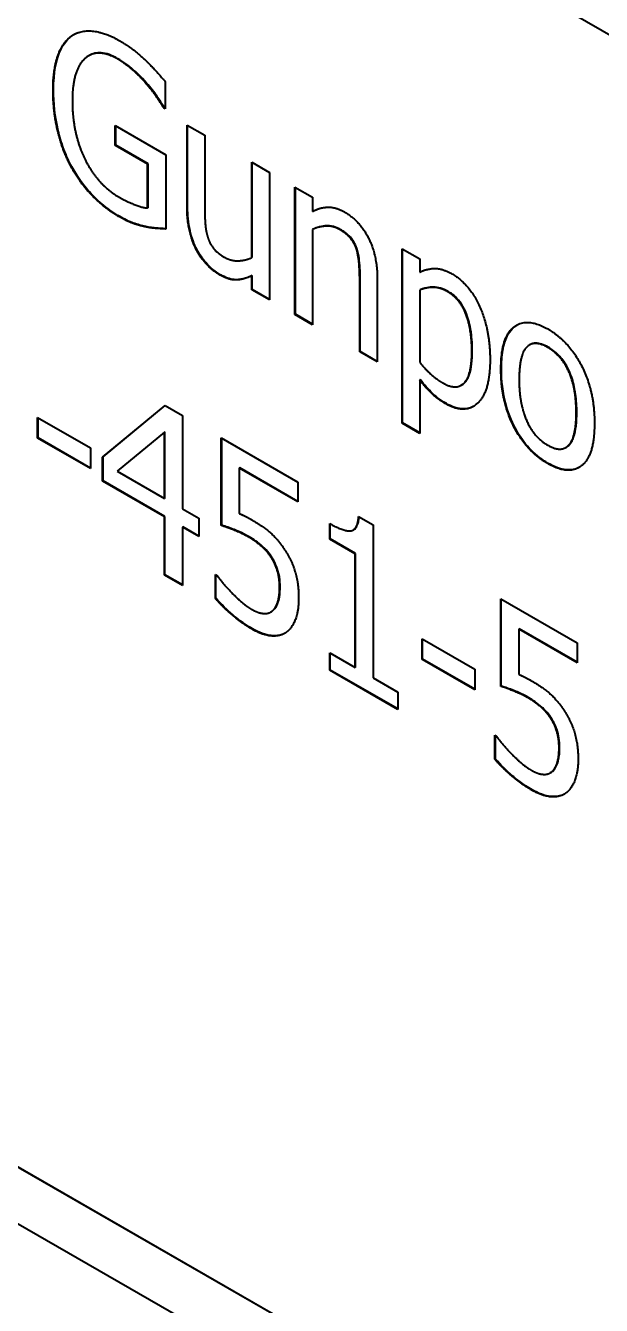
# Model space of a CAD drawing. Header units: millimetres. Extents: x 0 to 4756, y 0 to 3364.
# Drawn here: x 3954.45 to 3958.6, y 2652.97 to 2662.2 of the extents above; entities that cross this region are included whole.
import ezdxf

# ---------------------------------------------------------------- set-up
doc = ezdxf.new("R2010")
doc.units = ezdxf.units.MM
doc.header["$LTSCALE"] = 4
doc.layers.add('가시적인 것(ISO)', color=3, linetype='Continuous', lineweight=40)
doc.layers.add('가시적인 좁은 것(ISO)', color=3, linetype='Continuous', lineweight=35)

msp = doc.modelspace()

# ---------------------------------------------------------------- linework, layer by layer
at = {"layer": '가시적인 것(ISO)'}
for p, q in [((3978.4628, 2650.7284), (3945.9359, 2669.4594)), ((3978.1389, 2640.2868), (3929.2892, 2668.4175)), ((3929.2927, 2668.4195), (3978.1395, 2640.2905)), ((3928.9653, 2668.1952), (3978.4628, 2639.6915)), ((3954.9037, 2661.9864), (3954.9001, 2661.9844)), ((3955.4524, 2661.7981), (3955.4524, 2661.6014)), ((3955.4448, 2661.6098), (3955.4412, 2661.6078)), ((3955.4524, 2661.6014), (3955.4412, 2661.6078)), ((3955.4524, 2661.6054), (3955.4448, 2661.6098)), ((3955.6097, 2660.8877), (3955.6097, 2661.4849)), ((3955.6097, 2661.4849), (3955.7369, 2661.4117)), ((3955.6132, 2660.8897), (3955.6132, 2661.4829)), ((3955.0914, 2661.3372), (3955.0914, 2661.4803)), ((3955.0914, 2661.4803), (3955.4567, 2661.2699)), ((3955.0949, 2661.3392), (3955.0949, 2661.4783)), ((3955.7369, 2661.4117), (3955.7369, 2660.887)), ((3955.0949, 2661.3392), (3955.0914, 2661.3372)), ((3955.3243, 2661.2031), (3955.0914, 2661.3372)), ((3955.3279, 2661.2051), (3955.0949, 2661.3392)), ((3955.4567, 2661.2699), (3955.4567, 2660.7343)), ((3956.0764, 2660.5285), (3956.0764, 2661.2162)), ((3956.0764, 2661.2162), (3956.2036, 2661.1429)), ((3956.08, 2660.5305), (3956.08, 2661.2141)), ((3955.3279, 2661.2051), (3955.3243, 2661.2031)), ((3955.3243, 2660.8861), (3955.3243, 2661.2031)), ((3955.3279, 2660.8881), (3955.3279, 2661.2051)), ((3956.2036, 2661.1429), (3956.2036, 2660.2227)), ((3956.3876, 2660.1168), (3956.3876, 2661.037)), ((3956.3876, 2661.037), (3956.5148, 2660.9637)), ((3956.3911, 2660.1188), (3956.3911, 2661.035)), ((3956.5148, 2660.9637), (3956.5148, 2660.8614)), ((3955.3279, 2660.8881), (3955.3243, 2660.8861)), ((3956.5183, 2660.7332), (3956.5148, 2660.7312)), ((3956.5148, 2660.7312), (3956.5148, 2660.0435)), ((3956.8338, 2660.5943), (3956.8302, 2660.5923)), ((3957.1603, 2659.3329), (3957.1603, 2660.592)), ((3957.1603, 2660.592), (3957.2875, 2660.5188)), ((3957.1638, 2659.3349), (3957.1638, 2660.59)), ((3956.08, 2660.5305), (3956.0764, 2660.5285)), ((3957.2875, 2660.5188), (3957.2875, 2660.4224)), ((3956.08, 2660.3993), (3956.0764, 2660.3973)), ((3956.0764, 2660.2959), (3956.0764, 2660.3973)), ((3956.08, 2660.298), (3956.08, 2660.3993)), ((3956.8578, 2659.85), (3956.8578, 2660.3747)), ((3956.08, 2660.298), (3956.0764, 2660.2959)), ((3956.2036, 2660.2227), (3956.0764, 2660.2959)), ((3956.2036, 2660.2268), (3956.08, 2660.298)), ((3956.8543, 2659.848), (3956.8543, 2660.3727)), ((3956.9815, 2660.372), (3956.9815, 2659.7747)), ((3957.291, 2660.2952), (3957.2875, 2660.2932)), ((3957.2875, 2660.2932), (3957.2875, 2659.7705)), ((3956.3911, 2660.1188), (3956.3876, 2660.1168)), ((3956.5148, 2660.0435), (3956.3876, 2660.1168)), ((3956.5148, 2660.0476), (3956.3911, 2660.1188)), ((3956.8578, 2659.85), (3956.8543, 2659.848)), ((3956.9815, 2659.7747), (3956.8543, 2659.848)), ((3956.9815, 2659.7788), (3956.8578, 2659.85)), ((3958.0825, 2659.8993), (3958.0789, 2659.8973)), ((3957.291, 2659.6473), (3957.2875, 2659.6452)), ((3957.2875, 2659.6452), (3957.2875, 2659.2596)), ((3957.5903, 2659.6088), (3957.5868, 2659.6068)), ((3955.0003, 2659.0873), (3955.4507, 2659.4599)), ((3955.0038, 2659.0893), (3955.4513, 2659.4596)), ((3955.4507, 2659.4599), (3955.5753, 2659.3882)), ((3954.5318, 2659.2248), (3954.5318, 2659.3739)), ((3954.5318, 2659.3739), (3954.9135, 2659.1541)), ((3954.5354, 2659.2269), (3954.5354, 2659.3719)), ((3955.5753, 2659.3882), (3955.5753, 2658.7154)), ((3955.4455, 2659.2691), (3955.106, 2658.9856)), ((3955.4491, 2659.2712), (3955.4455, 2659.2691)), ((3955.4455, 2658.7901), (3955.4455, 2659.2691)), ((3955.4491, 2658.7922), (3955.4491, 2659.2712)), ((3957.1638, 2659.3349), (3957.1603, 2659.3329)), ((3957.2875, 2659.2596), (3957.1603, 2659.3329)), ((3957.2875, 2659.2637), (3957.1638, 2659.3349)), ((3954.5354, 2659.2269), (3954.5318, 2659.2248)), ((3954.9135, 2659.0051), (3954.5318, 2659.2248)), ((3954.9135, 2659.0092), (3954.5354, 2659.2269)), ((3955.8555, 2658.5948), (3955.8555, 2659.2268)), ((3955.8555, 2659.2268), (3956.4082, 2658.9085)), ((3955.8591, 2658.5968), (3955.8591, 2659.2248)), ((3954.9135, 2659.1541), (3954.9135, 2659.0051)), ((3955.0038, 2659.0893), (3955.0003, 2659.0873)), ((3955.0003, 2658.9143), (3955.0003, 2659.0873)), ((3955.0038, 2658.9164), (3955.0038, 2659.0893)), ((3958.3442, 2659.1595), (3958.3406, 2659.1574)), ((3955.9888, 2659.01), (3955.9853, 2659.008)), ((3956.4082, 2658.7644), (3955.9853, 2659.008)), ((3955.9853, 2659.008), (3955.9853, 2658.681)), ((3956.4082, 2658.7685), (3955.9888, 2659.01)), ((3955.0038, 2658.9164), (3955.0003, 2658.9143)), ((3955.4455, 2658.6579), (3955.0003, 2658.9143)), ((3955.4491, 2658.66), (3955.0038, 2658.9164)), ((3955.106, 2658.9856), (3955.4455, 2658.7901)), ((3956.4082, 2658.9085), (3956.4082, 2658.7644)), ((3955.4491, 2658.7922), (3955.4455, 2658.7901)), ((3955.5753, 2658.7154), (3955.6948, 2658.6466)), ((3955.4491, 2658.66), (3955.4455, 2658.6579)), ((3955.4455, 2658.2366), (3955.4455, 2658.6579)), ((3955.4491, 2658.2386), (3955.4491, 2658.66)), ((3955.6948, 2658.6466), (3955.6948, 2658.5144)), ((3956.8466, 2658.6601), (3956.9514, 2658.5997)), ((3955.5789, 2658.5852), (3955.5753, 2658.5832)), ((3955.6948, 2658.5144), (3955.5753, 2658.5832)), ((3955.5753, 2658.5832), (3955.5753, 2658.1618)), ((3955.6948, 2658.5185), (3955.5789, 2658.5852)), ((3955.8591, 2658.5968), (3955.8555, 2658.5948)), ((3956.6386, 2658.4966), (3956.6386, 2658.6089)), ((3956.6421, 2658.4987), (3956.6421, 2658.6069)), ((3956.8115, 2658.5643), (3956.808, 2658.5623)), ((3956.9514, 2658.5997), (3956.9514, 2657.4946)), ((3956.6421, 2658.4987), (3956.6386, 2658.4966)), ((3956.8216, 2658.3912), (3956.6386, 2658.4966)), ((3956.8252, 2658.3932), (3956.6421, 2658.4987)), ((3956.2235, 2658.3601), (3956.22, 2658.3581)), ((3956.8252, 2658.3932), (3956.8216, 2658.3912)), ((3956.8216, 2657.5694), (3956.8216, 2658.3912)), ((3956.8252, 2657.5714), (3956.8252, 2658.3932)), ((3955.4491, 2658.2386), (3955.4455, 2658.2366)), ((3955.5753, 2658.1618), (3955.4455, 2658.2366)), ((3955.5753, 2658.1659), (3955.4491, 2658.2386)), ((3955.8143, 2658.068), (3955.8143, 2658.2419)), ((3955.8143, 2658.2419), (3955.8237, 2658.2364)), ((3955.8178, 2658.07), (3955.8178, 2658.2398)), ((3955.8178, 2658.07), (3955.8143, 2658.068)), ((3957.8711, 2657.4341), (3957.8711, 2658.0661)), ((3957.8711, 2658.0661), (3958.4238, 2657.7478)), ((3956.2287, 2657.9805), (3956.2251, 2657.9785)), ((3957.8747, 2657.4361), (3957.8747, 2658.0641)), ((3956.2166, 2657.9721), (3956.2131, 2657.97)), ((3958.0044, 2657.8493), (3958.0009, 2657.8473)), ((3958.4238, 2657.6037), (3958.0009, 2657.8473)), ((3958.0009, 2657.8473), (3958.0009, 2657.5203)), ((3958.4238, 2657.6078), (3958.0044, 2657.8493)), ((3957.3038, 2657.6286), (3957.3038, 2657.7776)), ((3957.3038, 2657.7776), (3957.6855, 2657.5579)), ((3957.3074, 2657.6306), (3957.3074, 2657.7756)), ((3958.4238, 2657.7478), (3958.4238, 2657.6037)), ((3956.6386, 2657.5496), (3956.6386, 2657.6748)), ((3956.6386, 2657.6748), (3956.8216, 2657.5694)), ((3956.6421, 2657.5516), (3956.6421, 2657.6727)), ((3957.3074, 2657.6306), (3957.3038, 2657.6286)), ((3957.6855, 2657.4088), (3957.3038, 2657.6286)), ((3957.6855, 2657.4129), (3957.3074, 2657.6306)), ((3956.6421, 2657.5516), (3956.6386, 2657.5496)), ((3957.1302, 2657.2664), (3956.6386, 2657.5496)), ((3957.1302, 2657.2705), (3956.6421, 2657.5516)), ((3956.8252, 2657.5714), (3956.8216, 2657.5694)), ((3957.6855, 2657.5579), (3957.6855, 2657.4088)), ((3956.9514, 2657.4946), (3957.1302, 2657.3917)), ((3957.8747, 2657.4361), (3957.8711, 2657.4341)), ((3957.1302, 2657.3917), (3957.1302, 2657.2664)), ((3958.2391, 2657.1994), (3958.2356, 2657.1974)), ((3957.8299, 2656.9073), (3957.8299, 2657.0812)), ((3957.8299, 2657.0812), (3957.8393, 2657.0757)), ((3957.8334, 2656.9093), (3957.8334, 2657.0791)), ((3957.8334, 2656.9093), (3957.8299, 2656.9073)), ((3958.2322, 2656.8114), (3958.2287, 2656.8093)), ((3958.2443, 2656.8198), (3958.2407, 2656.8177))]:
    msp.add_line(p, q, dxfattribs=at)
for points, degree in [([(3954.7742, 2662.1261), (3954.8361, 2662.1709), (3955.0158, 2662.1549), (3955.1232, 2662.093)], 2), ([(3954.7778, 2662.1281), (3954.7827, 2662.1317), (3954.7878, 2662.135), (3954.7931, 2662.1381)], 3), ([(3954.6427, 2661.7357), (3954.6427, 2661.8838), (3954.7106, 2662.0792), (3954.7742, 2662.1261)], 2), ([(3955.1232, 2662.093), (3955.1739, 2662.0638), (3955.2667, 2661.9925), (3955.3097, 2661.9518)], 2), ([(3955.1069, 2661.9613), (3954.9616, 2662.045), (3954.782, 2661.8821), (3954.782, 2661.6605)], 2), ([(3955.314, 2661.7844), (3955.2728, 2661.833), (3955.1679, 2661.9262), (3955.1069, 2661.9613)], 2), ([(3955.3097, 2661.9518), (3955.3432, 2661.9206), (3955.4266, 2661.8289), (3955.4524, 2661.7981)], 2), ([(3955.4412, 2661.6078), (3955.4163, 2661.649), (3955.3622, 2661.7289), (3955.314, 2661.7844)], 2), ([(3954.7742, 2661.182), (3954.7106, 2661.3001), (3954.6427, 2661.5797), (3954.6427, 2661.7357)], 2), ([(3954.782, 2661.6605), (3954.782, 2661.5373), (3954.8292, 2661.3252), (3954.8739, 2661.2359)], 2), ([(3954.8739, 2661.2359), (3954.9178, 2661.147), (3955.0398, 2661.0101), (3955.1163, 2660.9661)], 2), ([(3955.1215, 2660.822), (3955.0149, 2660.8834), (3954.8378, 2661.0648), (3954.7742, 2661.182)], 2), ([(3955.1163, 2660.9661), (3955.1731, 2660.9334), (3955.2857, 2660.8885), (3955.3243, 2660.8861)], 2), ([(3955.6776, 2660.5823), (3955.6458, 2660.6433), (3955.6097, 2660.7943), (3955.6097, 2660.8877)], 2), ([(3955.7369, 2660.887), (3955.7369, 2660.8134), (3955.7455, 2660.7121), (3955.761, 2660.6674)], 2), ([(3956.5148, 2660.8614), (3956.5715, 2660.8913), (3956.6824, 2660.8931), (3956.7443, 2660.8574)], 2), ([(3956.7443, 2660.8574), (3956.856, 2660.7931), (3956.9815, 2660.5419), (3956.9815, 2660.372)], 2), ([(3955.308, 2660.7504), (3955.2581, 2660.7612), (3955.1782, 2660.7893), (3955.1215, 2660.822)], 2), ([(3955.4567, 2660.7343), (3955.4309, 2660.7352), (3955.345, 2660.742), (3955.308, 2660.7504)], 2), ([(3956.7108, 2660.7296), (3956.6635, 2660.7569), (3956.5629, 2660.7532), (3956.5148, 2660.7312)], 2), ([(3955.761, 2660.6674), (3955.7764, 2660.6227), (3955.8306, 2660.5587), (3955.8804, 2660.53)], 2), ([(3956.8302, 2660.5923), (3956.8148, 2660.636), (3956.7589, 2660.7019), (3956.7108, 2660.7296)], 2), ([(3955.8469, 2660.4023), (3955.7979, 2660.4305), (3955.7103, 2660.5207), (3955.6776, 2660.5823)], 2), ([(3956.8543, 2660.3727), (3956.8543, 2660.4363), (3956.844, 2660.5516), (3956.8302, 2660.5923)], 2), ([(3955.8804, 2660.53), (3955.9269, 2660.5033), (3956.0326, 2660.507), (3956.0764, 2660.5285)], 2), ([(3956.0764, 2660.3973), (3956.018, 2660.3684), (3955.9123, 2660.3646), (3955.8469, 2660.4023)], 2), ([(3957.2875, 2660.4224), (3957.3348, 2660.4478), (3957.4508, 2660.4506), (3957.5187, 2660.4115)], 2), ([(3957.5187, 2660.4115), (3957.6494, 2660.3362), (3957.7946, 2660.0021), (3957.7946, 2659.7915)], 2), ([(3957.4878, 2660.2822), (3957.4336, 2660.3134), (3957.3331, 2660.3127), (3957.2875, 2660.2932)], 2), ([(3957.6631, 2659.8493), (3957.6631, 2660.0073), (3957.5806, 2660.2287), (3957.4878, 2660.2822)], 2), ([(3957.8728, 2659.7216), (3957.8728, 2659.9521), (3958.0585, 2660.1006), (3958.2106, 2660.013)], 2), ([(3958.2106, 2660.013), (3958.3636, 2659.9249), (3958.5476, 2659.5646), (3958.5476, 2659.333)], 2), ([(3957.4542, 2659.6237), (3957.5531, 2659.5668), (3957.6631, 2659.6804), (3957.6631, 2659.8493)], 2), ([(3958.2106, 2659.8798), (3958.1118, 2659.9368), (3958.0043, 2659.8247), (3958.0043, 2659.6458)], 2), ([(3958.4161, 2659.4087), (3958.4161, 2659.5876), (3958.3095, 2659.8229), (3958.2106, 2659.8798)], 2), ([(3957.2875, 2659.7705), (3957.3374, 2659.7129), (3957.4087, 2659.65), (3957.4542, 2659.6237)], 2), ([(3957.7946, 2659.7915), (3957.7946, 2659.5609), (3957.6141, 2659.3925), (3957.4757, 2659.4722)], 2), ([(3957.4757, 2659.4722), (3957.4199, 2659.5044), (3957.3331, 2659.5862), (3957.2875, 2659.6452)], 2), ([(3958.2106, 2659.0411), (3958.0533, 2659.1317), (3957.8728, 2659.497), (3957.8728, 2659.7216)], 2), ([(3958.0043, 2659.6458), (3958.0043, 2659.4719), (3958.1118, 2659.2312), (3958.2106, 2659.1743)], 2), ([(3958.2106, 2659.1743), (3958.3086, 2659.1178), (3958.4161, 2659.2319), (3958.4161, 2659.4087)], 2), ([(3958.5476, 2659.333), (3958.5476, 2659.1005), (3958.3636, 2658.953), (3958.2106, 2659.0411)], 2), ([(3955.9853, 2658.681), (3956.0094, 2658.6711), (3956.0575, 2658.6464), (3956.0764, 2658.6355)], 2), ([(3956.0764, 2658.6355), (3956.1538, 2658.591), (3956.2612, 2658.4983), (3956.3102, 2658.4244)], 2), ([(3956.6386, 2658.6089), (3956.7426, 2658.549), (3956.8405, 2658.5642), (3956.8466, 2658.6601)], 2), ([(3956.0541, 2658.5102), (3955.9999, 2658.5414), (3955.889, 2658.5844), (3955.8555, 2658.5948)], 2), ([(3956.22, 2658.3581), (3956.1907, 2658.4057), (3956.1065, 2658.48), (3956.0541, 2658.5102)], 2), ([(3956.2767, 2658.1485), (3956.2767, 2658.2141), (3956.2475, 2658.3144), (3956.22, 2658.3581)], 2), ([(3956.3102, 2658.4244), (3956.3609, 2658.3494), (3956.4142, 2658.1796), (3956.4142, 2658.0683)], 2), ([(3955.8237, 2658.2364), (3955.8392, 2658.2136), (3955.8976, 2658.1442), (3955.9329, 2658.108)], 2), ([(3956.0781, 2657.8464), (3956.0059, 2657.888), (3955.8658, 2658.0075), (3955.8143, 2658.068)], 2), ([(3955.9329, 2658.108), (3955.9724, 2658.0683), (3956.0386, 2658.0113), (3956.0799, 2657.9876)], 2), ([(3956.2251, 2657.9785), (3956.25, 2658.0009), (3956.2767, 2658.0829), (3956.2767, 2658.1485)], 2), ([(3956.4142, 2658.0683), (3956.4142, 2657.9799), (3956.3678, 2657.8555), (3956.3257, 2657.8241)], 2), ([(3956.0799, 2657.9876), (3956.1203, 2657.9643), (3956.1976, 2657.9555), (3956.2251, 2657.9785)], 2), ([(3956.2166, 2657.9721), (3956.2208, 2657.9745), (3956.2248, 2657.9773), (3956.2287, 2657.9805)], 3), ([(3956.3257, 2657.8241), (3956.2827, 2657.7932), (3956.1564, 2657.8014), (3956.0781, 2657.8464)], 2), ([(3958.0009, 2657.5203), (3958.025, 2657.5104), (3958.0731, 2657.4857), (3958.092, 2657.4748)], 2), ([(3958.0697, 2657.3495), (3958.0155, 2657.3807), (3957.9046, 2657.4237), (3957.8711, 2657.4341)], 2), ([(3958.092, 2657.4748), (3958.1694, 2657.4303), (3958.2768, 2657.3376), (3958.3258, 2657.2636)], 2), ([(3958.2356, 2657.1974), (3958.2063, 2657.245), (3958.1221, 2657.3193), (3958.0697, 2657.3495)], 2), ([(3958.3258, 2657.2636), (3958.3765, 2657.1887), (3958.4298, 2657.0189), (3958.4298, 2656.9076)], 2), ([(3958.2923, 2656.9878), (3958.2923, 2657.0534), (3958.2631, 2657.1537), (3958.2356, 2657.1974)], 2), ([(3957.8393, 2657.0757), (3957.8548, 2657.0529), (3957.9132, 2656.9835), (3957.9485, 2656.9473)], 2), ([(3958.2407, 2656.8177), (3958.2656, 2656.8402), (3958.2923, 2656.9222), (3958.2923, 2656.9878)], 2), ([(3958.0937, 2656.6857), (3958.0215, 2656.7273), (3957.8814, 2656.8468), (3957.8299, 2656.9073)], 2), ([(3957.9485, 2656.9473), (3957.988, 2656.9076), (3958.0542, 2656.8506), (3958.0955, 2656.8269)], 2), ([(3958.4298, 2656.9076), (3958.4298, 2656.8192), (3958.3834, 2656.6948), (3958.3413, 2656.6634)], 2), ([(3958.0955, 2656.8269), (3958.1359, 2656.8036), (3958.2132, 2656.7948), (3958.2407, 2656.8177)], 2), ([(3958.2322, 2656.8114), (3958.2364, 2656.8138), (3958.2404, 2656.8166), (3958.2443, 2656.8198)], 3), ([(3958.3413, 2656.6634), (3958.2983, 2656.6325), (3958.172, 2656.6407), (3958.0937, 2656.6857)], 2)]:
    msp.add_open_spline(points, degree=degree, dxfattribs=at)
for points, knots in [([(3954.6463, 2661.7377), (3954.6463, 2661.8702), (3954.6666, 2661.9506), (3954.7084, 2662.0555), (3954.7379, 2662.0987), (3954.7778, 2662.1281)], [-0.1010123, -0.1010123, -0.1010123, -0.1010123, -0.0512306, -0.0512306, 0, 0, 0, 0]), ([(3955.1104, 2661.9634), (3955.0892, 2661.9756), (3955.068, 2661.9857), (3955.0274, 2661.9998), (3955.0082, 2662.004), (3954.9572, 2662.0076), (3954.9287, 2662.0008), (3954.9037, 2661.9864)], [-0.2319582, -0.2319582, -0.2319582, -0.2319582, -0.2003238, -0.2003238, -0.1702621, -0.1702621, -0.1174823, -0.1174823, -0.1174823, -0.1174823]), ([(3955.3176, 2661.7864), (3955.277, 2661.8343), (3955.2387, 2661.8685), (3955.1869, 2661.9145), (3955.1487, 2661.9413), (3955.1104, 2661.9634)], [-0.04550665, -0.04550665, -0.04550665, -0.04550665, -0.03248246, -0.03248246, 0, 0, 0, 0]), ([(3955.4448, 2661.6098), (3955.4281, 2661.6374), (3955.4107, 2661.6645), (3955.3721, 2661.7215), (3955.3446, 2661.7552), (3955.3176, 2661.7864)], [-0.04799963, -0.04799963, -0.04799963, -0.04799963, -0.02569689, -0.02569689, 0, 0, 0, 0]), ([(3954.7778, 2661.184), (3954.756, 2661.2244), (3954.7374, 2661.2657), (3954.7018, 2661.3599), (3954.6888, 2661.4067), (3954.6553, 2661.5446), (3954.6463, 2661.6449), (3954.6463, 2661.7377)], [-0.1102144, -0.1102144, -0.1102144, -0.1102144, -0.0915163, -0.0915163, -0.0681294, -0.0681294, 0, 0, 0, 0]), ([(3955.125, 2660.824), (3955.0861, 2660.8465), (3955.0472, 2660.8728), (3954.9735, 2660.9327), (3954.9381, 2660.966), (3954.8564, 2661.0568), (3954.814, 2661.1173), (3954.7778, 2661.184)], [-0.1094442, -0.1094442, -0.1094442, -0.1094442, -0.0764086, -0.0764086, -0.0455615, -0.0455615, 0, 0, 0, 0]), ([(3955.6811, 2660.5843), (3955.6701, 2660.6055), (3955.6607, 2660.6271), (3955.6426, 2660.6768), (3955.6356, 2660.7026), (3955.6175, 2660.7786), (3955.6132, 2660.8375), (3955.6132, 2660.8897)], [-0.05987922, -0.05987922, -0.05987922, -0.05987922, -0.05040547, -0.05040547, -0.03831234, -0.03831234, 0, 0, 0, 0]), ([(3955.3115, 2660.7524), (3955.282, 2660.7588), (3955.2521, 2660.7666), (3955.1909, 2660.7882), (3955.1563, 2660.806), (3955.125, 2660.824)], [-0.05271934, -0.05271934, -0.05271934, -0.05271934, -0.02656558, -0.02656558, 0, 0, 0, 0]), ([(3955.4567, 2660.7365), (3955.4305, 2660.7375), (3955.3993, 2660.74), (3955.3656, 2660.7427), (3955.3385, 2660.7463), (3955.3115, 2660.7524)], [-0.03113001, -0.03113001, -0.03113001, -0.03113001, -0.0238809, -0.0238809, 0, 0, 0, 0]), ([(3956.7143, 2660.7317), (3956.698, 2660.7411), (3956.682, 2660.7476), (3956.6433, 2660.7576), (3956.6252, 2660.7574), (3956.5811, 2660.7557), (3956.5484, 2660.7469), (3956.5183, 2660.7332)], [-0.04783413, -0.04783413, -0.04783413, -0.04783413, -0.04228344, -0.04228344, -0.03417336, -0.03417336, 0, 0, 0, 0]), ([(3956.8338, 2660.5943), (3956.828, 2660.6107), (3956.8206, 2660.6268), (3956.8005, 2660.6597), (3956.7897, 2660.6725), (3956.7605, 2660.7022), (3956.7374, 2660.7184), (3956.7143, 2660.7317)], [-0.03855405, -0.03855405, -0.03855405, -0.03855405, -0.0297502, -0.0297502, -0.01964082, -0.01964082, 0, 0, 0, 0]), ([(3955.8505, 2660.4043), (3955.8319, 2660.415), (3955.8134, 2660.4278), (3955.7818, 2660.4539), (3955.7629, 2660.4709), (3955.7196, 2660.5201), (3955.6989, 2660.5508), (3955.6811, 2660.5843)], [-0.06519005, -0.06519005, -0.06519005, -0.06519005, -0.04083245, -0.04083245, -0.02274527, -0.02274527, 0, 0, 0, 0]), ([(3956.8578, 2660.3747), (3956.8578, 2660.4278), (3956.8551, 2660.4818), (3956.8468, 2660.5447), (3956.8419, 2660.5703), (3956.8338, 2660.5943)], [-0.04331503, -0.04331503, -0.04331503, -0.04331503, -0.0157872, -0.0157872, 0, 0, 0, 0]), ([(3956.08, 2660.3993), (3956.0364, 2660.3778), (3955.9918, 2660.3651), (3955.9176, 2660.3722), (3955.8845, 2660.3847), (3955.8505, 2660.4043)], [-0.06807418, -0.06807418, -0.06807418, -0.06807418, -0.02887334, -0.02887334, 0, 0, 0, 0]), ([(3957.4913, 2660.2842), (3957.4733, 2660.2946), (3957.4556, 2660.3024), (3957.4203, 2660.3128), (3957.4032, 2660.3152), (3957.3732, 2660.315), (3957.3363, 2660.3146), (3957.291, 2660.2952)], [-0.1715276, -0.1715276, -0.1715276, -0.1715276, -0.1117562, -0.1117562, -0.0508267, -0.0508267, 0, 0, 0, 0]), ([(3957.6666, 2659.8513), (3957.6666, 2659.895), (3957.6643, 2659.9419), (3957.6523, 2660.0264), (3957.6438, 2660.0664), (3957.6226, 2660.1289), (3957.6128, 2660.1526), (3957.5865, 2660.1977), (3957.5721, 2660.2169), (3957.5354, 2660.2552), (3957.5133, 2660.2715), (3957.4913, 2660.2842)], [-0.1123021, -0.1123021, -0.1123021, -0.1123021, -0.0777525, -0.0777525, -0.0500389, -0.0500389, -0.0335925, -0.0335925, -0.0187046, -0.0187046, 0, 0, 0, 0]), ([(3957.8764, 2659.7236), (3957.8764, 2659.7709), (3957.8793, 2659.8171), (3957.893, 2659.8965), (3957.9028, 2659.931), (3957.9394, 2660.0063), (3957.9664, 2660.0287), (3957.9878, 2660.0413)], [-0.13063328, -0.13063328, -0.13063328, -0.13063328, -0.1123019, -0.1123019, -0.09621194, -0.09621194, -0.07150376, -0.07150376, -0.07150376, -0.07150376]), ([(3957.5903, 2659.6088), (3957.5935, 2659.6106), (3957.5966, 2659.6127), (3957.6224, 2659.6321), (3957.6358, 2659.6579), (3957.6614, 2659.7294), (3957.6666, 2659.7911), (3957.6666, 2659.8513)], [-0.06959296, -0.06959296, -0.06959296, -0.06959296, -0.06668763, -0.06668763, -0.04422001, -0.04422001, 0, 0, 0, 0]), ([(3958.2142, 2659.8819), (3958.1982, 2659.8911), (3958.1822, 2659.8986), (3958.152, 2659.9083), (3958.1381, 2659.9107), (3958.109, 2659.9104), (3958.0949, 2659.9065), (3958.0825, 2659.8993)], [-0.13544963, -0.13544963, -0.13544963, -0.13544963, -0.11875979, -0.11875979, -0.10326441, -0.10326441, -0.08473146, -0.08473146, -0.08473146, -0.08473146]), ([(3958.4196, 2659.4108), (3958.4196, 2659.4528), (3958.4174, 2659.4976), (3958.4063, 2659.5788), (3958.3986, 2659.6173), (3958.3727, 2659.6973), (3958.3574, 2659.7275), (3958.3292, 2659.776), (3958.3112, 2659.8003), (3958.2664, 2659.8472), (3958.2404, 2659.8667), (3958.2142, 2659.8819)], [-0.085957, -0.085957, -0.085957, -0.085957, -0.06934265, -0.06934265, -0.05592497, -0.05592497, -0.04101288, -0.04101288, -0.02228505, -0.02228505, 0, 0, 0, 0]), ([(3957.4793, 2659.4743), (3957.4277, 2659.504), (3957.3957, 2659.5326), (3957.3487, 2659.5768), (3957.3189, 2659.6112), (3957.291, 2659.6473)], [-0.04174994, -0.04174994, -0.04174994, -0.04174994, -0.02781373, -0.02781373, 0, 0, 0, 0]), ([(3958.2142, 2659.0431), (3958.1898, 2659.0572), (3958.1654, 2659.0736), (3958.1192, 2659.1106), (3958.0975, 2659.1307), (3958.0417, 2659.1914), (3958.0111, 2659.2345), (3957.9601, 2659.326), (3957.9319, 2659.3865), (3957.8852, 2659.5538), (3957.8764, 2659.6424), (3957.8764, 2659.7236)], [-0.2314011, -0.2314011, -0.2314011, -0.2314011, -0.1968434, -0.1968434, -0.1646481, -0.1646481, -0.1102897, -0.1102897, -0.0596216, -0.0596216, 0, 0, 0, 0]), ([(3957.6744, 2659.4541), (3957.6736, 2659.4536), (3957.6727, 2659.4531), (3957.6468, 2659.4393), (3957.6185, 2659.4333), (3957.5523, 2659.4395), (3957.5163, 2659.4529), (3957.4793, 2659.4743)], [-0.06186587, -0.06186587, -0.06186587, -0.06186587, -0.06087064, -0.06087064, -0.03143348, -0.03143348, 0, 0, 0, 0]), ([(3958.3442, 2659.1595), (3958.3476, 2659.1615), (3958.3509, 2659.1637), (3958.3757, 2659.1828), (3958.3888, 2659.208), (3958.4138, 2659.2802), (3958.4196, 2659.3437), (3958.4196, 2659.4108)], [-0.07855563, -0.07855563, -0.07855563, -0.07855563, -0.07477469, -0.07477469, -0.04926273, -0.04926273, 0, 0, 0, 0]), ([(3958.4373, 2659.014), (3958.41, 2658.9988), (3958.3789, 2658.9926), (3958.3025, 2659.0003), (3958.2587, 2659.0175), (3958.2142, 2659.0431)], [-0.07012066, -0.07012066, -0.07012066, -0.07012066, -0.03775459, -0.03775459, 0, 0, 0, 0]), ([(3956.8115, 2658.5643), (3956.8215, 2658.5701), (3956.8291, 2658.5795), (3956.8437, 2658.6095), (3956.848, 2658.6336), (3956.8498, 2658.6582)], [-0.0317599, -0.0317599, -0.0317599, -0.0317599, -0.01978743, -0.01978743, -0.00099637, -0.00099637, -0.00099637, -0.00099637]), ([(3956.0576, 2658.5123), (3956.0042, 2658.5431), (3955.963, 2658.5592), (3955.9206, 2658.5756), (3955.8864, 2658.5883), (3955.8591, 2658.5968)], [-0.03682437, -0.03682437, -0.03682437, -0.03682437, -0.0238375, -0.0238375, 0, 0, 0, 0]), ([(3956.2235, 2658.3601), (3956.2137, 2658.3761), (3956.2028, 2658.3911), (3956.1741, 2658.4252), (3956.159, 2658.4389), (3956.1215, 2658.4719), (3956.0893, 2658.494), (3956.0576, 2658.5123)], [-0.0370555, -0.0370555, -0.0370555, -0.0370555, -0.03287275, -0.03287275, -0.02685488, -0.02685488, 0, 0, 0, 0]), ([(3956.2802, 2658.1505), (3956.2802, 2658.1735), (3956.2789, 2658.1983), (3956.2723, 2658.241), (3956.2679, 2658.2613), (3956.2506, 2658.311), (3956.2386, 2658.3361), (3956.2235, 2658.3601)], [-0.05405512, -0.05405512, -0.05405512, -0.05405512, -0.03261297, -0.03261297, -0.01706878, -0.01706878, 0, 0, 0, 0]), ([(3956.0817, 2657.8485), (3956.0152, 2657.8867), (3955.965, 2657.928), (3955.8979, 2657.9852), (3955.8558, 2658.0255), (3955.8178, 2658.07)], [-0.05861252, -0.05861252, -0.05861252, -0.05861252, -0.03626951, -0.03626951, 0, 0, 0, 0]), ([(3956.2287, 2657.9805), (3956.2502, 2657.9999), (3956.2612, 2658.0265), (3956.2769, 2658.0746), (3956.2802, 2658.1124), (3956.2802, 2658.1505)], [-0.04388084, -0.04388084, -0.04388084, -0.04388084, -0.02795964, -0.02795964, 0, 0, 0, 0]), ([(3956.3157, 2657.8176), (3956.3042, 2657.8112), (3956.2918, 2657.8065), (3956.2542, 2657.7977), (3956.2317, 2657.7984), (3956.1739, 2657.8039), (3956.1282, 2657.8217), (3956.0817, 2657.8485)], [-0.0604816, -0.0604816, -0.0604816, -0.0604816, -0.05307498, -0.05307498, -0.03947407, -0.03947407, 0, 0, 0, 0]), ([(3958.0732, 2657.3516), (3958.0198, 2657.3823), (3957.9786, 2657.3985), (3957.9362, 2657.4149), (3957.902, 2657.4276), (3957.8747, 2657.4361)], [-0.03682437, -0.03682437, -0.03682437, -0.03682437, -0.0238375, -0.0238375, 0, 0, 0, 0]), ([(3958.2391, 2657.1994), (3958.2293, 2657.2154), (3958.2184, 2657.2304), (3958.1897, 2657.2645), (3958.1746, 2657.2781), (3958.1371, 2657.3112), (3958.1049, 2657.3333), (3958.0732, 2657.3516)], [-0.0370555, -0.0370555, -0.0370555, -0.0370555, -0.03287275, -0.03287275, -0.02685488, -0.02685488, 0, 0, 0, 0]), ([(3958.2958, 2656.9898), (3958.2958, 2657.0128), (3958.2945, 2657.0376), (3958.2879, 2657.0803), (3958.2835, 2657.1006), (3958.2662, 2657.1503), (3958.2542, 2657.1754), (3958.2391, 2657.1994)], [-0.05405512, -0.05405512, -0.05405512, -0.05405512, -0.03261297, -0.03261297, -0.01706878, -0.01706878, 0, 0, 0, 0]), ([(3958.2443, 2656.8198), (3958.2658, 2656.8392), (3958.2768, 2656.8658), (3958.2925, 2656.9139), (3958.2958, 2656.9517), (3958.2958, 2656.9898)], [-0.04388084, -0.04388084, -0.04388084, -0.04388084, -0.02795964, -0.02795964, 0, 0, 0, 0]), ([(3958.0973, 2656.6878), (3958.0308, 2656.726), (3957.9806, 2656.7673), (3957.9135, 2656.8245), (3957.8714, 2656.8647), (3957.8334, 2656.9093)], [-0.05861252, -0.05861252, -0.05861252, -0.05861252, -0.03626951, -0.03626951, 0, 0, 0, 0]), ([(3958.3313, 2656.6569), (3958.3198, 2656.6505), (3958.3074, 2656.6458), (3958.2698, 2656.637), (3958.2473, 2656.6377), (3958.1895, 2656.6432), (3958.1438, 2656.661), (3958.0973, 2656.6878)], [-0.0604816, -0.0604816, -0.0604816, -0.0604816, -0.05307498, -0.05307498, -0.03947407, -0.03947407, 0, 0, 0, 0])]:
    msp.add_open_spline(points, degree=3, knots=knots, dxfattribs=at)
at = {"layer": '가시적인 좁은 것(ISO)'}
for p, q in [((3954.7778, 2662.1281), (3954.7742, 2662.1261)), ((3955.1104, 2661.9634), (3955.1069, 2661.9613)), ((3955.3176, 2661.7864), (3955.314, 2661.7844)), ((3954.6463, 2661.7377), (3954.6427, 2661.7357)), ((3954.7778, 2661.184), (3954.7742, 2661.182)), ((3955.6132, 2660.8897), (3955.6097, 2660.8877)), ((3955.125, 2660.824), (3955.1215, 2660.822)), ((3955.3115, 2660.7524), (3955.308, 2660.7504)), ((3956.7143, 2660.7317), (3956.7108, 2660.7296)), ((3955.6811, 2660.5843), (3955.6776, 2660.5823)), ((3955.8505, 2660.4043), (3955.8469, 2660.4023)), ((3956.8578, 2660.3747), (3956.8543, 2660.3727)), ((3957.4913, 2660.2842), (3957.4878, 2660.2822)), ((3957.6666, 2659.8513), (3957.6631, 2659.8493)), ((3958.2142, 2659.8819), (3958.2106, 2659.8798)), ((3957.8764, 2659.7236), (3957.8728, 2659.7216)), ((3957.4793, 2659.4743), (3957.4757, 2659.4722)), ((3958.4196, 2659.4108), (3958.4161, 2659.4087)), ((3958.2142, 2659.0431), (3958.2106, 2659.0411)), ((3956.0576, 2658.5123), (3956.0541, 2658.5102)), ((3956.2802, 2658.1505), (3956.2767, 2658.1485)), ((3956.0817, 2657.8485), (3956.0781, 2657.8464)), ((3958.0732, 2657.3516), (3958.0697, 2657.3495)), ((3958.2958, 2656.9898), (3958.2923, 2656.9878)), ((3958.0973, 2656.6878), (3958.0937, 2656.6857))]:
    msp.add_line(p, q, dxfattribs=at)

doc.saveas('drawing.dxf')
